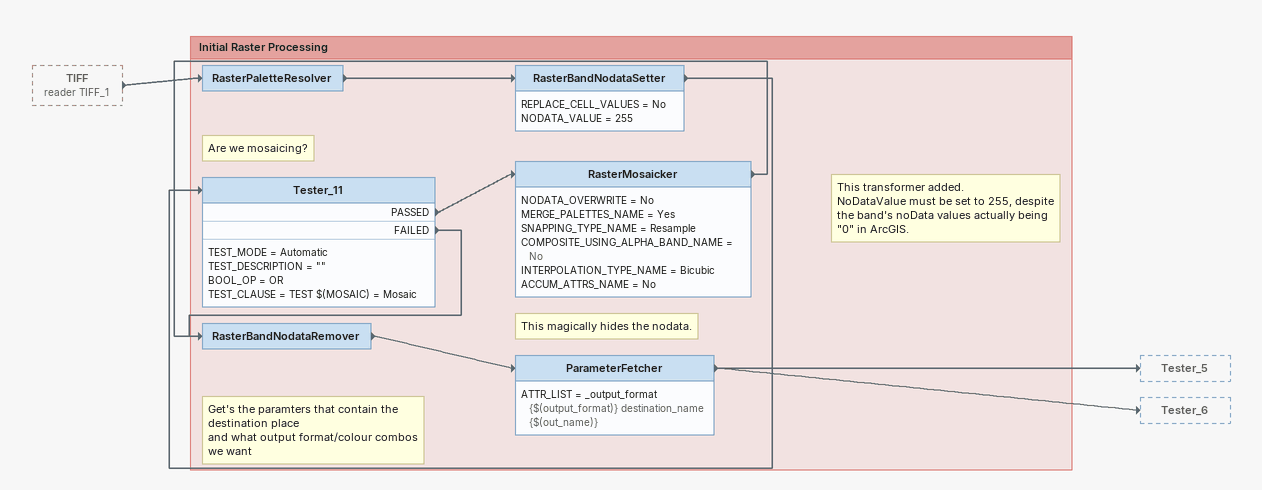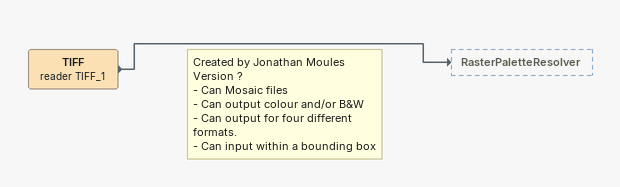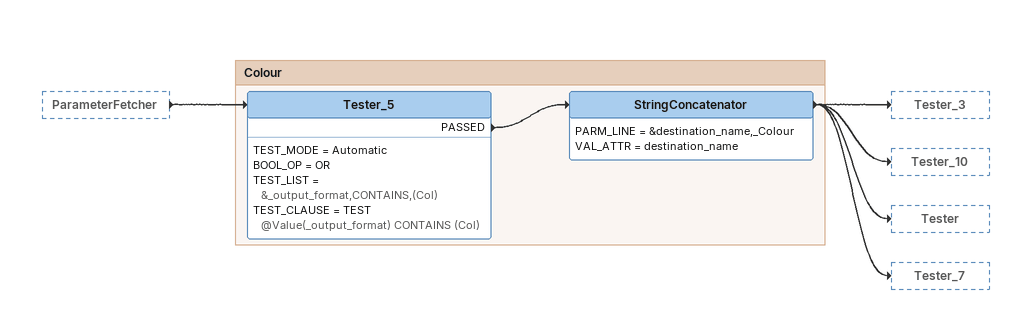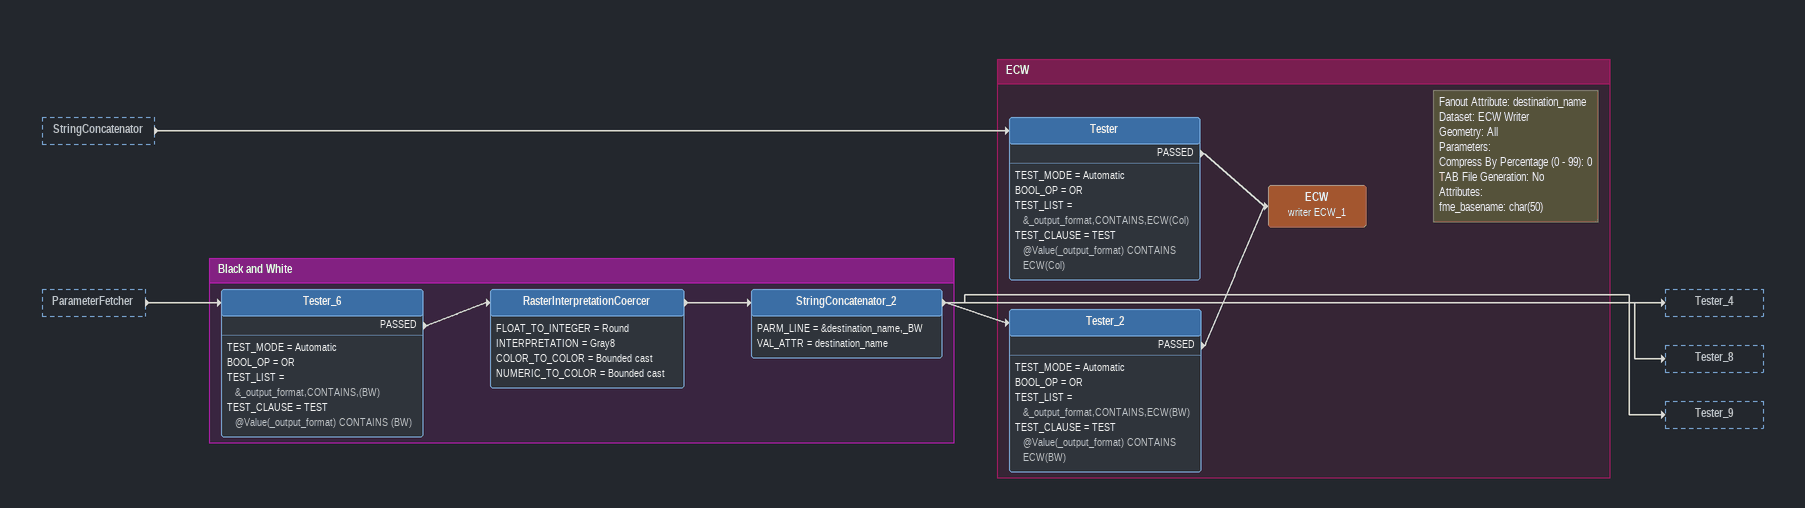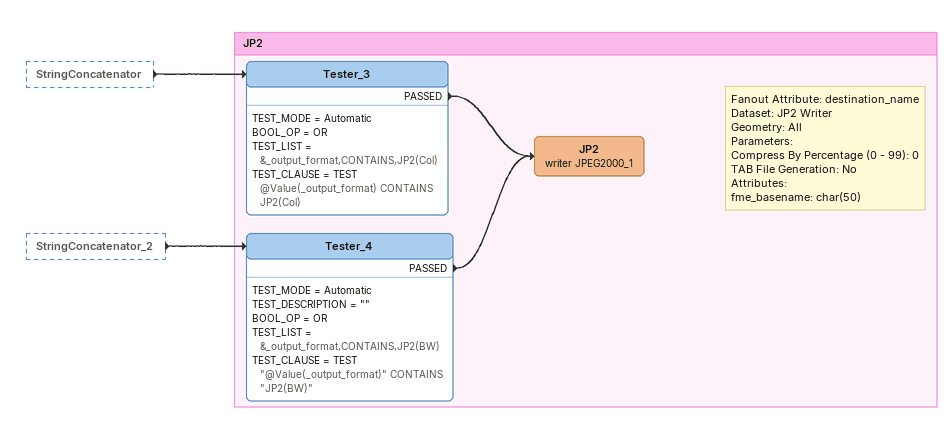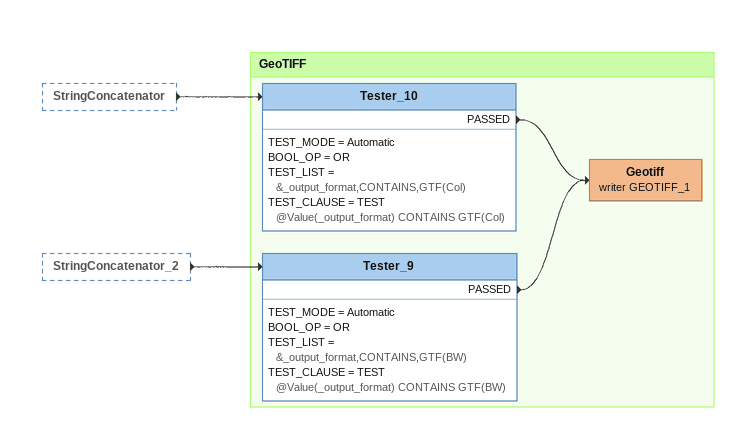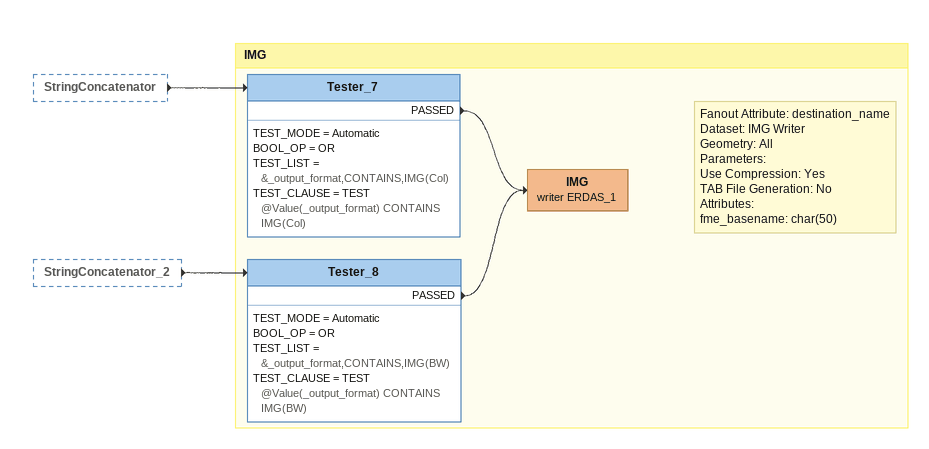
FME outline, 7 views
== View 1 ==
TIFF (reader TIFF_1) [outside]
    -> RasterPaletteResolver

Bookmark: Initial Raster Processing
RasterPaletteResolver
    -> RasterBandNodataSetter
Note: This transformer added. / NoDataValue must be set to 255, despite the band's noData values actually being "0" in ArcGIS.
RasterBandNodataSetter
    REPLACE_CELL_VALUES = No
    NODATA_VALUE = 255
    -> Tester_11
Note: Are we mosaicing?
Tester_11
    TEST_MODE = Automatic
    TEST_DESCRIPTION = ""
    BOOL_OP = OR
    TEST_CLAUSE = TEST $(MOSAIC) = Mosaic
    PASSED -> RasterMosaicker
    FAILED -> RasterBandNodataRemover
RasterMosaicker
    NODATA_OVERWRITE = No
    MERGE_PALETTES_NAME = Yes
    SNAPPING_TYPE_NAME = Resample
    COMPOSITE_USING_ALPHA_BAND_NAME = No
    INTERPOLATION_TYPE_NAME = Bicubic
    ACCUM_ATTRS_NAME = No
    -> RasterBandNodataRemover
Note: This magically hides the nodata.
RasterBandNodataRemover
    -> ParameterFetcher
Note: Get's the paramters that contain the destination place / and what output format/colour combos we want
ParameterFetcher
    ATTR_LIST = _output_format {$(output_format)} destination_name {$(out_name)}
    -> Tester_5
    -> Tester_6

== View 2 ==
Note: Created by Jonathan Moules / Version ? / - Can Mosaic files / - Can output colour and/or B&W / - Can output for four different formats. / - Can input within a bounding box
TIFF (reader TIFF_1)
    -> RasterPaletteResolver

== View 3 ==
ParameterFetcher [outside]
    -> Tester_5

Bookmark: Colour
Tester_5
    TEST_MODE = Automatic
    BOOL_OP = OR
    TEST_LIST = &_output_format,CONTAINS,(Col)
    TEST_CLAUSE = TEST @Value(_output_format) CONTAINS (Col)
    PASSED -> StringConcatenator
StringConcatenator
    PARM_LINE = &destination_name,_Colour
    VAL_ATTR = destination_name
    -> Tester_3
    -> Tester_10
    -> Tester
    -> Tester_7

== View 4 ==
StringConcatenator [outside]
    -> Tester
ParameterFetcher [outside]
    -> Tester_6

Bookmark: ECW
Tester
    TEST_MODE = Automatic
    BOOL_OP = OR
    TEST_LIST = &_output_format,CONTAINS,ECW(Col)
    TEST_CLAUSE = TEST @Value(_output_format) CONTAINS ECW(Col)
    PASSED -> ECW (writer ECW_1)
Tester_2
    TEST_MODE = Automatic
    BOOL_OP = OR
    TEST_LIST = &_output_format,CONTAINS,ECW(BW)
    TEST_CLAUSE = TEST @Value(_output_format) CONTAINS ECW(BW)
    PASSED -> ECW (writer ECW_1)
Note: Fanout Attribute: destination_name / Dataset: ECW Writer / Geometry: All / Parameters: / Compress By Percentage (0 - 99): 0 / TAB File Generation: No / Attributes: / fme_basename: char(50)
ECW (writer ECW_1)

Bookmark: Black and White
Tester_6
    TEST_MODE = Automatic
    BOOL_OP = OR
    TEST_LIST = &_output_format,CONTAINS,(BW)
    TEST_CLAUSE = TEST @Value(_output_format) CONTAINS (BW)
    PASSED -> RasterInterpretationCoercer
RasterInterpretationCoercer
    FLOAT_TO_INTEGER = Round
    INTERPRETATION = Gray8
    COLOR_TO_COLOR = Bounded cast
    NUMERIC_TO_COLOR = Bounded cast
    -> StringConcatenator_2
StringConcatenator_2
    PARM_LINE = &destination_name,_BW
    VAL_ATTR = destination_name
    -> Tester_2
    -> Tester_4
    -> Tester_8
    -> Tester_9

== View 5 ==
StringConcatenator [outside]
    -> Tester_3
StringConcatenator_2 [outside]
    -> Tester_4

Bookmark: JP2
Tester_3
    TEST_MODE = Automatic
    BOOL_OP = OR
    TEST_LIST = &_output_format,CONTAINS,JP2(Col)
    TEST_CLAUSE = TEST @Value(_output_format) CONTAINS JP2(Col)
    PASSED -> JP2 (writer JPEG2000_1)
Tester_4
    TEST_MODE = Automatic
    TEST_DESCRIPTION = ""
    BOOL_OP = OR
    TEST_LIST = &_output_format,CONTAINS,JP2(BW)
    TEST_CLAUSE = TEST "@Value(_output_format)" CONTAINS "JP2(BW)"
    PASSED -> JP2 (writer JPEG2000_1)
Note: Fanout Attribute: destination_name / Dataset: JP2 Writer / Geometry: All / Parameters: / Compress By Percentage (0 - 99): 0 / TAB File Generation: No / Attributes: / fme_basename: char(50)
JP2 (writer JPEG2000_1)

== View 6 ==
StringConcatenator [outside]
    -> Tester_10
StringConcatenator_2 [outside]
    -> Tester_9

Bookmark: GeoTIFF
Tester_10
    TEST_MODE = Automatic
    BOOL_OP = OR
    TEST_LIST = &_output_format,CONTAINS,GTF(Col)
    TEST_CLAUSE = TEST @Value(_output_format) CONTAINS GTF(Col)
    PASSED -> Geotiff (writer GEOTIFF_1)
Tester_9
    TEST_MODE = Automatic
    BOOL_OP = OR
    TEST_LIST = &_output_format,CONTAINS,GTF(BW)
    TEST_CLAUSE = TEST @Value(_output_format) CONTAINS GTF(BW)
    PASSED -> Geotiff (writer GEOTIFF_1)
Geotiff (writer GEOTIFF_1)

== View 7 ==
StringConcatenator [outside]
    -> Tester_7
StringConcatenator_2 [outside]
    -> Tester_8

Bookmark: IMG
Tester_7
    TEST_MODE = Automatic
    BOOL_OP = OR
    TEST_LIST = &_output_format,CONTAINS,IMG(Col)
    TEST_CLAUSE = TEST @Value(_output_format) CONTAINS IMG(Col)
    PASSED -> IMG (writer ERDAS_1)
Tester_8
    TEST_MODE = Automatic
    BOOL_OP = OR
    TEST_LIST = &_output_format,CONTAINS,IMG(BW)
    TEST_CLAUSE = TEST @Value(_output_format) CONTAINS IMG(BW)
    PASSED -> IMG (writer ERDAS_1)
Note: Fanout Attribute: destination_name / Dataset: IMG Writer / Geometry: All / Parameters: / Use Compression: Yes / TAB File Generation: No / Attributes: / fme_basename: char(50)
IMG (writer ERDAS_1)
